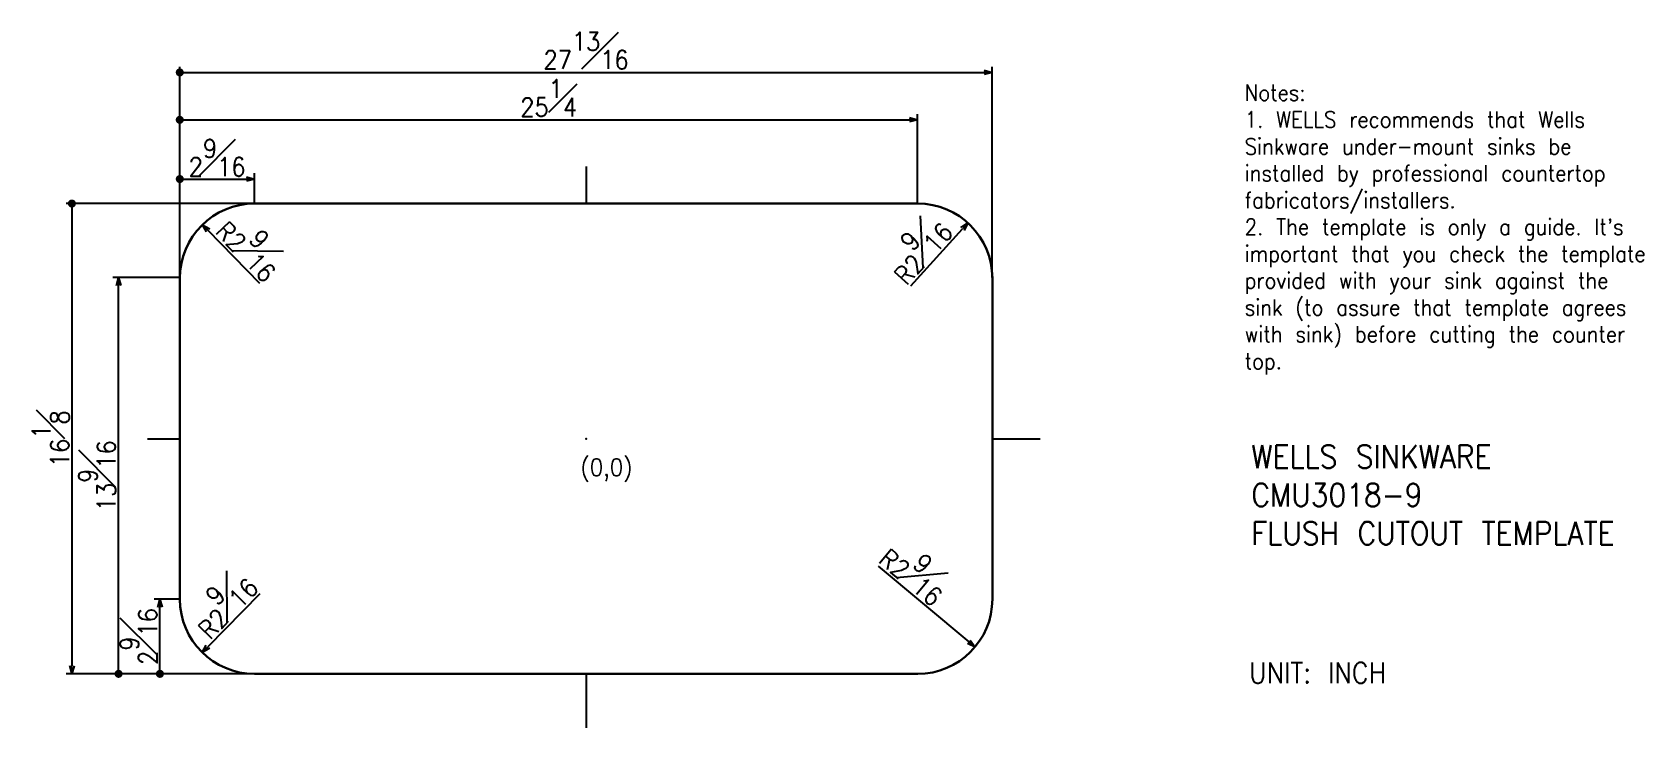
# Model space of a CAD drawing. Extents: x 22747 to 25729, y -16077 to -11574.
# Drawn here: x 24326 to 25729, y -12179 to -11574 of the extents above; entities outside this region: 1.
import ezdxf

# ---------------------------------------------------------------- set-up
doc = ezdxf.new("R2010")
doc.units = 0
doc.header["$LTSCALE"] = 40
doc.header["$MEASUREMENT"] = 0
doc.layers.get('0').update_dxf_attribs({"linetype": 'CONTINUOUS'})
doc.layers.get('DEFPOINTS').update_dxf_attribs({"color": 5, "linetype": 'CONTINUOUS'})
doc.styles.get("Standard").update_dxf_attribs({"font": 'txt.shx', "width": 0.9})
doc.dimstyles.new('ISO-25', dxfattribs={"dimtxt": 2.5, "dimasz": 2.5, "dimexe": 1.25, "dimexo": 0.625, "dimtad": 1, "dimtxsty": 'STANDARD', "dimcen": 2.5, "dimadec": 0, "dimazin": 0, "dimtfac": 1, "dimtmove": 0, "dimatfit": 3, "dimfxl": 1, "dimarcsym": 0})

# ---------------------------------------------------------------- blocks, each defined once
blk = doc.blocks.new('_Open30')
at = {"color": 0, "linetype": 'ByBlock', "lineweight": -2}
for p, q in [((-1, 0.27), (0, 0)), ((0, 0), (-1, -0.27)), ((0, 0), (-1, 0))]:
    blk.add_line(p, q, dxfattribs=at)
blk = doc.blocks.new('*D127')
at = {"color": 0, "lineweight": -2}
blk.add_line((24524.3, -11792.9), (24479.5, -11746.7), dxfattribs=at)
at = {"layer": 'DEFPOINTS', "color": 0}
for p in [(24474.6, -11741.7), (24519.8, -11788.3)]:
    blk.add_point(p, dxfattribs=at)
at = {"color": 0, "lineweight": -2, "xscale": 7, "yscale": 7, "zscale": 7, "rotation": 134.1210931064294}
blk.add_blockref('_Open30', (24474.6, -11741.7), dxfattribs=at)
at = {"color": 40, "insert": (24518, -11759.7), "char_height": 16, "attachment_point": 5, "rotation": 314.1211}
blk.add_mtext('R2{\\H1.000000x;\\S9#16;}', dxfattribs=at)
blk = doc.blocks.new('_DOT')
at = {"color": 0, "linetype": 'ByBlock'}
blk.add_line((-0.5, 0), (-1, 0), dxfattribs=at)
at = {"color": 0, "linetype": 'ByBlock', "const_width": 0.5}
blk.add_lwpolyline([(-0.25, 0, 1), (0.25, 0, 1)], format="xyb", close=True, dxfattribs=at)
blk = doc.blocks.new('*D128')
at = {"color": 0, "lineweight": -2}
blk.add_line((25090.9, -11794.8), (25135.8, -11745.4), dxfattribs=at)
at = {"layer": 'DEFPOINTS', "color": 0}
for p in [(25140.5, -11740.2), (25096.8, -11788.3)]:
    blk.add_point(p, dxfattribs=at)
at = {"color": 0, "lineweight": -2, "xscale": 7, "yscale": 7, "zscale": 7, "rotation": 47.75768225924418}
blk.add_blockref('_Open30', (25140.5, -11740.2), dxfattribs=at)
at = {"color": 40, "insert": (25096.1, -11761.5), "char_height": 16, "attachment_point": 5, "rotation": 47.7577}
blk.add_mtext('R2{\\H1.000000x;\\S9#16;}', dxfattribs=at)
blk = doc.blocks.new('*D129')
at = {"color": 0, "lineweight": -2}
blk.add_line((24524.3, -12062.8), (24479.2, -12108.7), dxfattribs=at)
at = {"layer": 'DEFPOINTS', "color": 0}
for p in [(24519.8, -12067.3), (24474.3, -12113.7)]:
    blk.add_point(p, dxfattribs=at)
at = {"color": 0, "lineweight": -2, "xscale": 7, "yscale": 7, "zscale": 7, "rotation": 225.4960036054947}
blk.add_blockref('_Open30', (24474.3, -12113.7), dxfattribs=at)
at = {"color": 40, "insert": (24491.3, -12069.9), "char_height": 16, "attachment_point": 5, "rotation": 45.496}
blk.add_mtext('R2{\\H1.000000x;\\S9#16;}', dxfattribs=at)
blk = doc.blocks.new('*D130')
at = {"color": 0, "lineweight": -2}
blk.add_line((25062.4, -12038.6), (25141.4, -12104.5), dxfattribs=at)
at = {"layer": 'DEFPOINTS', "color": 0}
for p in [(25096.8, -12067.3), (25146.8, -12109)]:
    blk.add_point(p, dxfattribs=at)
at = {"color": 0, "lineweight": -2, "xscale": 7, "yscale": 7, "zscale": 7, "rotation": 320.1546305006507}
blk.add_blockref('_Open30', (25146.8, -12109), dxfattribs=at)
at = {"color": 40, "insert": (25096, -12042.4), "char_height": 16, "attachment_point": 5, "rotation": 320.1546}
blk.add_mtext('R2{\\H1.000000x;\\S9#16;}', dxfattribs=at)
blk = doc.blocks.new('*D131')
at = {"color": 0, "lineweight": -2}
for p, q in [((24519.2, -11723.3), (24355.9, -11723.3)), ((24360.9, -11730.3), (24360.9, -12125.3)), ((24519.2, -12132.3), (24355.9, -12132.3))]:
    blk.add_line(p, q, dxfattribs=at)
at = {"layer": 'DEFPOINTS', "color": 0}
for p in [(24519.8, -11723.3), (24360.9, -12132.3), (24519.8, -12132.3)]:
    blk.add_point(p, dxfattribs=at)
at = {"color": 0, "lineweight": -2, "xscale": 7, "yscale": 7, "zscale": 7}
for name, p, rotation in [('_DOT', (24360.9, -11723.3), 90), ('_Open30', (24360.9, -12132.3), 270)]:
    blk.add_blockref(name, p, dxfattribs=dict(at, rotation=rotation))
at = {"color": 40, "insert": (24342.4, -11927.8), "char_height": 16, "attachment_point": 5, "rotation": 90}
blk.add_mtext('16{\\H1.000000x;\\S1#8;}', dxfattribs=at)
blk = doc.blocks.new('*D132')
at = {"color": 0, "lineweight": -2}
for p, q in [((24454.8, -11787.7), (24454.8, -11604.3)), ((24461.8, -11609.3), (25154.8, -11609.3)), ((25161.8, -11787.7), (25161.8, -11604.3))]:
    blk.add_line(p, q, dxfattribs=at)
at = {"layer": 'DEFPOINTS', "color": 0}
for p in [(25161.8, -11609.3), (24454.8, -11788.3), (25161.8, -11788.3)]:
    blk.add_point(p, dxfattribs=at)
at = {"color": 0, "lineweight": -2, "xscale": 7, "yscale": 7, "zscale": 7, "rotation": 180}
blk.add_blockref('_DOT', (24454.8, -11609.3), dxfattribs=at)
at = {"color": 0, "lineweight": -2, "xscale": 7, "yscale": 7, "zscale": 7}
blk.add_blockref('_Open30', (25161.8, -11609.3), dxfattribs=at)
at = {"color": 40, "insert": (24808.3, -11590.3), "char_height": 16, "attachment_point": 5}
blk.add_mtext('27{\\H1.000000x;\\S13#16;}', dxfattribs=at)
blk = doc.blocks.new('*D134')
at = {"color": 0, "lineweight": -2}
for p, q in [((24454.2, -12067.3), (24432.5, -12067.3)), ((24437.5, -12125.3), (24437.5, -12074.3)), ((24518.6, -12132.3), (24432.5, -12132.3))]:
    blk.add_line(p, q, dxfattribs=at)
at = {"layer": 'DEFPOINTS', "color": 0}
for p in [(24437.5, -12067.3), (24454.8, -12067.3), (24519.2, -12132.3)]:
    blk.add_point(p, dxfattribs=at)
at = {"color": 0, "lineweight": -2, "xscale": 7, "yscale": 7, "zscale": 7}
for name, p, rotation in [('_Open30', (24437.5, -12067.3), 90), ('_DOT', (24437.5, -12132.3), 270)]:
    blk.add_blockref(name, p, dxfattribs=dict(at, rotation=rotation))
at = {"color": 40, "insert": (24419, -12099.8), "char_height": 16, "attachment_point": 5, "rotation": 90}
blk.add_mtext('2{\\H1.000000x;\\S9#16;}', dxfattribs=at)
blk = doc.blocks.new('*D135')
at = {"color": 0, "lineweight": -2}
for p, q in [((24454.2, -11787.7), (24396.5, -11787.7)), ((24401.5, -12125.3), (24401.5, -11794.7)), ((24516.8, -12132.3), (24396.5, -12132.3))]:
    blk.add_line(p, q, dxfattribs=at)
at = {"layer": 'DEFPOINTS', "color": 0}
for p in [(24401.5, -11787.7), (24454.8, -11787.7), (24517.4, -12132.3)]:
    blk.add_point(p, dxfattribs=at)
at = {"color": 0, "lineweight": -2, "xscale": 7, "yscale": 7, "zscale": 7}
for name, p, rotation in [('_Open30', (24401.5, -11787.7), 90), ('_DOT', (24401.5, -12132.3), 270)]:
    blk.add_blockref(name, p, dxfattribs=dict(at, rotation=rotation))
at = {"color": 40, "insert": (24382.9, -11960), "char_height": 16, "attachment_point": 5, "rotation": 90}
blk.add_mtext('13{\\H1.000000x;\\S9#16;}', dxfattribs=at)
blk = doc.blocks.new('*D136')
at = {"color": 0, "lineweight": -2}
for p, q in [((24454.8, -11787.7), (24454.8, -11697)), ((24461.8, -11702), (24512.8, -11702)), ((24519.8, -11722.7), (24519.8, -11697))]:
    blk.add_line(p, q, dxfattribs=at)
at = {"layer": 'DEFPOINTS', "color": 0}
for p in [(24519.8, -11702), (24519.8, -11723.3), (24454.8, -11788.3)]:
    blk.add_point(p, dxfattribs=at)
at = {"color": 0, "lineweight": -2, "xscale": 7, "yscale": 7, "zscale": 7, "rotation": 180}
blk.add_blockref('_DOT', (24454.8, -11702), dxfattribs=at)
at = {"color": 0, "lineweight": -2, "xscale": 7, "yscale": 7, "zscale": 7}
blk.add_blockref('_Open30', (24519.8, -11702), dxfattribs=at)
at = {"color": 40, "insert": (24487.3, -11683.4), "char_height": 16, "attachment_point": 5}
blk.add_mtext('2{\\H1.000000x;\\S9#16;}', dxfattribs=at)
blk = doc.blocks.new('*D137')
at = {"color": 0, "lineweight": -2}
for p, q in [((24454.8, -11787.7), (24454.8, -11645.5)), ((24461.8, -11650.5), (25089.8, -11650.5)), ((25096.8, -11722.7), (25096.8, -11645.5))]:
    blk.add_line(p, q, dxfattribs=at)
at = {"layer": 'DEFPOINTS', "color": 0}
for p in [(25096.8, -11650.5), (25096.8, -11723.3), (24454.8, -11788.3)]:
    blk.add_point(p, dxfattribs=at)
at = {"color": 0, "lineweight": -2, "xscale": 7, "yscale": 7, "zscale": 7, "rotation": 180}
blk.add_blockref('_DOT', (24454.8, -11650.5), dxfattribs=at)
at = {"color": 0, "lineweight": -2, "xscale": 7, "yscale": 7, "zscale": 7}
blk.add_blockref('_Open30', (25096.8, -11650.5), dxfattribs=at)
at = {"color": 40, "insert": (24775.8, -11631.5), "char_height": 16, "attachment_point": 5}
blk.add_mtext('25{\\H1.000000x;\\S1#4;}', dxfattribs=at)

msp = doc.modelspace()

# ---------------------------------------------------------------- linework, layer by layer
at = {"color": 1}
for p, q in [((24808.3487, -11691.204), (24808.3487, -11723.32258)), ((24426.71596, -11927.82258), (24454.8487, -11927.82258)), ((25161.8487, -11927.82258), (25203.4838, -11927.82258)), ((24808.3487, -12132.32258), (24808.3487, -12179.18652))]:
    msp.add_line(p, q, dxfattribs=at)
at = {"color": 7, "lineweight": 30}
for p, q in [((25096.8487, -11723.32258), (24519.8487, -11723.32258)), ((24454.8487, -11788.32258), (24454.8487, -12067.32258)), ((25161.8487, -12067.32258), (25161.8487, -11788.32258)), ((24519.8487, -12132.32258), (25096.8487, -12132.32258))]:
    msp.add_line(p, q, dxfattribs=at)
for centre, start, end in [((24519.8487, -11788.32258), 90, 180), ((25096.8487, -11788.32258), 0, 90), ((24519.8487, -12067.32258), 180, 270), ((25096.8487, -12067.32258), 270, 0)]:
    msp.add_arc(centre, 65, start, end, dxfattribs=at)
at = {"color": 1}
msp.add_point((24808.3487, -11927.82258), dxfattribs=at)

# ---------------------------------------------------------------- texts
at = {"width": 0.7}
msp.add_text('\\M+5A3C2 - \\M+5A3C2', height=18, dxfattribs=at).set_placement((22742.82566, -16076.92105))
at = {"color": 0, "insert": (25381.41988, -11619.92228), "char_height": 14, "width": 388.4012163, "attachment_point": 1}
msp.add_mtext("{\\C4;Notes: \\P1. WELLS recommends that Wells Sinkware under-mount sinks be installed by professional countertop fabricators/installers. \\P2. The template is only a guide. It's important that you check the template provided with your sink against the sink (to assure that template agrees with sink) before cutting the counter top.}", dxfattribs=at)
at = {"insert": (24803.49433, -11945.18261), "char_height": 2.5, "width": 181.481439, "attachment_point": 1}
msp.add_mtext('{\\H6x;\\C1;(0,0)}', dxfattribs=at)
at = {"color": 102, "attachment_point": 1}
for s, insert, char_height, width in [('{\\Ftxt.shx|c0;\\C3;WELLS SINKWARE\\PCMU3018-9 \\PFLUSH CUTOUT TEMPLATE}', (25387.21845, -11933.35706), 20, 458.4863124), ('{\\Ftxt.shx|c0;\\C3;UNIT: INCH}', (25385.16975, -12122.33983), 18, 194.2222359)]:
    msp.add_mtext(s, dxfattribs=dict(at, insert=insert, char_height=char_height, width=width))

# ---------------------------------------------------------------- dimensions: what is measured, and where the dimension line sits
at = {"color": 102}
for base, p2, picture, middle in [((25161.8487, -11609.33902), (25161.8487, -11788.32258), '*D132', (24808.3487, -11609.33902)), ((25096.8487, -11650.45806), (25096.8487, -11723.32258), '*D137', (24775.8487, -11650.45806))]:
    dim = msp.add_linear_dim(base=base, p1=(24454.8487, -11788.32258), p2=p2, dimstyle='ISO-25', override={"dimtxt": 16, "dimasz": 7, "dimexe": 5, "dimgap": 3, "dimdec": 4, "dimlfac": 0.03937, "dimdsep": 46, "dimlunit": 5, "dimblk1": 'DOT', "dimblk2": 'Open30', "dimsah": 1, "dimclrt": 40, "dimfrac": 1}, dxfattribs=at)
    dim.commit()
    dim.dimension.update_dxf_attribs({"geometry": picture, "text_midpoint": middle, "dimtype": 160})
dim = msp.add_linear_dim(base=(24519.8486976347, -11701.9899274474), p1=(24454.8486976347, -11788.3225756488), p2=(24519.8486976347, -11723.3225756488), dimstyle='ISO-25', override={"dimtxt": 16, "dimasz": 7, "dimexe": 5, "dimgap": 3, "dimdec": 4, "dimlfac": 0.03937, "dimdsep": 46, "dimlunit": 5, "dimblk1": 'DOT', "dimblk2": 'Open30', "dimsah": 1, "dimclrt": 40, "dimfrac": 1}, dxfattribs=at)
dim.commit()
dim.dimension.update_dxf_attribs({"geometry": '*D136', "text_midpoint": (24487.3486976347, -11683.4343718919)})
for base, p1, p2, picture, middle in [((24360.86908, -12132.32258), (24519.8487, -11723.32258), (24519.8487, -12132.32258), '*D131', (24342.40241, -11927.82258)), ((24401.45917, -11787.69758), (24517.4237, -12132.32258), (24454.8487, -11787.69758), '*D135', (24382.90362, -11960.01008)), ((24437.5463889, -12067.3225756488), (24519.2236976347, -12132.3225756488), (24454.8486976347, -12067.3225756488), '*D134', (24418.9908333445, -12099.8225756488))]:
    dim = msp.add_linear_dim(base=base, p1=p1, p2=p2, angle=90, dimstyle='ISO-25', override={"dimtxt": 16, "dimasz": 7, "dimexe": 5, "dimgap": 3, "dimdec": 4, "dimlfac": 0.03937, "dimdsep": 46, "dimlunit": 5, "dimblk1": 'DOT', "dimblk2": 'Open30', "dimsah": 1, "dimclrt": 40, "dimfrac": 1}, dxfattribs=at)
    dim.commit()
    dim.dimension.update_dxf_attribs({"geometry": picture, "text_midpoint": middle})
for center, mpoint, picture, middle in [((24519.8487, -11788.32258), (24474.59718, -11741.66102), '*D127', (24504.64071, -11772.6407)), ((25096.8487, -11788.32258), (25140.54609, -11740.20254), '*D128', (25109.88437, -11773.96755)), ((25096.8487, -12067.32258), (25146.75416, -12108.96924), '*D130', (25084.06383, -12056.65346)), ((24519.848698, -12067.322576), (24474.286362, -12113.680677), '*D129', (24504.536248, -12082.902464))]:
    dim = msp.add_radius_dim(center=center, mpoint=mpoint, dimstyle='ISO-25', override={"dimtxt": 16, "dimasz": 7, "dimexe": 5, "dimgap": 3, "dimdec": 4, "dimlfac": 0.03937, "dimdsep": 46, "dimlunit": 5, "dimblk1": 'DOT', "dimblk2": 'Open30', "dimsah": 1, "dimclrt": 40, "dimfrac": 1}, dxfattribs=at)
    dim.commit()
    dim.dimension.update_dxf_attribs({"geometry": picture, "text_midpoint": middle, "dimtype": 164})

doc.saveas('drawing.dxf')
